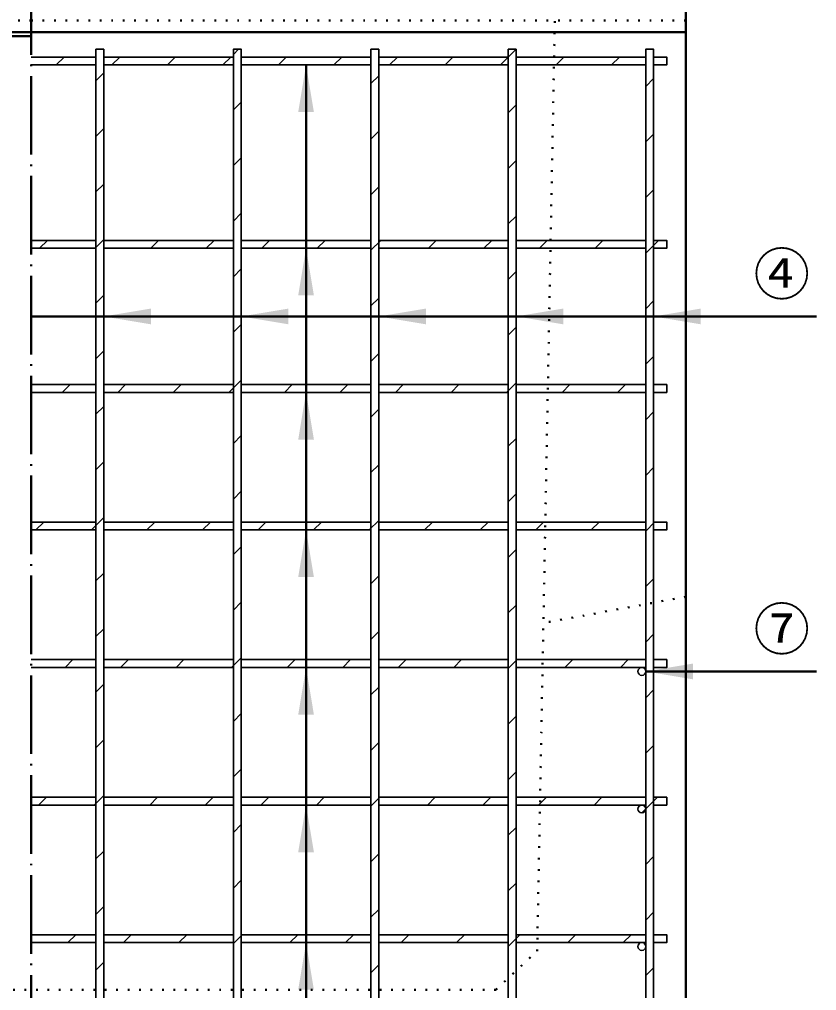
# Model space of a CAD drawing. Units: millimetres, scale not verified. Extents: x -2102 to 2102, y -1485 to 1485.
# Drawn here: x 403 to 1012, y -915 to -174 of the extents above; entities that cross this region are included whole.
import ezdxf
from ezdxf.enums import TextEntityAlignment as Align

# ---------------------------------------------------------------- set-up
doc = ezdxf.new("R2010")
doc.units = ezdxf.units.MM
doc.header["$LTSCALE"] = 5
doc.linetypes.add('DOTTED', pattern=[1.75, 0.25, -1.5])
doc.linetypes.add('LONG_DASHED_DOTTED', pattern=[15.25, 12, -1.5, 0.25, -1.5])
doc.layers.add('0-0_V-nasSTD', color=7, linetype='Continuous', lineweight=35)
doc.layers.add('0-1_0', color=7, linetype='Continuous', lineweight=50)
doc.styles.add('ＭＳ ゴシック', font='')
doc.styles.get('ＭＳ ゴシック').set_extended_font_data('MS Gothic')

msp = doc.modelspace()

# ---------------------------------------------------------------- linework, layer by layer
at = {"layer": '0-0_V-nasSTD'}
for p, q in [((461.106, -196.756), (461.106, -986.756)), ((461.106, -196.756), (467.106, -196.756)), ((467.106, -196.756), (467.106, -986.756)), ((566.106, -196.756), (566.106, -986.756)), ((566.106, -196.756), (572.106, -196.756)), ((566.106, -200.722), (570.072, -196.756)), ((572.106, -196.756), (572.106, -986.756)), ((671.106, -196.756), (671.106, -986.756)), ((671.106, -196.756), (677.106, -196.756)), ((677.106, -196.756), (677.106, -986.756)), ((770.204, -208.756), (782.106, -196.854)), ((776.106, -196.756), (776.106, -986.756)), ((776.106, -196.756), (782.106, -196.756)), ((782.106, -196.756), (782.106, -986.756)), ((881.106, -196.756), (881.106, -986.756)), ((881.106, -196.756), (887.106, -196.756)), ((887.106, -196.756), (887.106, -986.756)), ((461.106, -202.756), (411.606, -202.756)), ((461.106, -202.756), (411.606, -202.756)), ((430.792, -208.756), (436.792, -202.756)), ((566.106, -202.756), (467.106, -202.756)), ((473.219, -208.756), (479.219, -202.756)), ((515.645, -208.756), (521.645, -202.756)), ((558.072, -208.756), (564.072, -202.756)), ((671.106, -202.756), (572.106, -202.756)), ((600.498, -208.756), (606.498, -202.756)), ((642.924, -208.756), (648.924, -202.756)), ((776.106, -202.756), (677.106, -202.756)), ((685.351, -208.756), (691.351, -202.756)), ((727.777, -208.756), (733.777, -202.756)), ((881.106, -202.756), (782.106, -202.756)), ((812.63, -208.756), (818.63, -202.756)), ((855.056, -208.756), (861.056, -202.756)), ((887.106, -202.756), (897.106, -202.756)), ((897.106, -202.756), (897.106, -208.756)), ((461.106, -208.756), (411.606, -208.756)), ((461.106, -220.869), (467.106, -214.869)), ((566.106, -208.756), (467.106, -208.756)), ((671.106, -208.756), (572.106, -208.756)), ((776.106, -208.756), (677.106, -208.756)), ((881.106, -208.756), (782.106, -208.756)), ((887.106, -208.756), (897.106, -208.756)), ((671.106, -223.001), (677.106, -217.001)), ((881.106, -225.133), (887.106, -219.133)), ((566.106, -243.148), (572.106, -237.148)), ((776.106, -245.28), (782.106, -239.28)), ((461.106, -263.295), (467.106, -257.295)), ((671.106, -265.427), (677.106, -259.427)), ((881.106, -267.559), (887.106, -261.559)), ((566.106, -285.575), (572.106, -279.575)), ((776.106, -287.707), (782.106, -281.707)), ((461.106, -305.722), (467.106, -299.722)), ((671.106, -307.854), (677.106, -301.854)), ((881.106, -309.986), (887.106, -303.986)), ((566.106, -328.001), (572.106, -322.001)), ((776.106, -330.133), (782.106, -324.133)), ((461.106, -342.756), (411.606, -342.756)), ((418.072, -348.756), (424.072, -342.756)), ((460.498, -348.756), (467.106, -342.148)), ((566.106, -342.756), (467.106, -342.756)), ((502.924, -348.756), (508.924, -342.756)), ((545.351, -348.756), (551.351, -342.756)), ((671.106, -342.756), (572.106, -342.756)), ((587.777, -348.756), (593.777, -342.756)), ((630.204, -348.756), (636.204, -342.756)), ((671.106, -350.28), (678.63, -342.756)), ((776.106, -342.756), (677.106, -342.756)), ((715.056, -348.756), (721.056, -342.756)), ((757.483, -348.756), (763.483, -342.756)), ((881.106, -342.756), (782.106, -342.756)), ((799.909, -348.756), (805.909, -342.756)), ((842.336, -348.756), (848.336, -342.756)), ((881.106, -352.412), (890.762, -342.756)), ((887.106, -342.756), (897.106, -342.756)), ((897.106, -342.756), (897.106, -348.756)), ((461.106, -348.756), (411.606, -348.756)), ((566.106, -348.756), (467.106, -348.756)), ((671.106, -348.756), (572.106, -348.756)), ((776.106, -348.756), (677.106, -348.756)), ((881.106, -348.756), (782.106, -348.756)), ((887.106, -348.756), (897.106, -348.756)), ((566.106, -370.427), (572.106, -364.427)), ((776.106, -372.559), (782.106, -366.559)), ((461.106, -390.575), (467.106, -384.575)), ((671.106, -392.707), (677.106, -386.707)), ((881.106, -394.839), (887.106, -388.839)), ((566.106, -412.854), (572.106, -406.854)), ((776.106, -414.986), (782.106, -408.986)), ((461.106, -433.001), (467.106, -427.001)), ((671.106, -435.133), (677.106, -429.133)), ((881.106, -437.265), (887.106, -431.265)), ((562.63, -458.756), (572.106, -449.28)), ((774.762, -458.756), (782.106, -451.412)), ((461.106, -452.756), (411.606, -452.756)), ((461.106, -458.756), (411.606, -458.756)), ((435.351, -458.756), (441.351, -452.756)), ((566.106, -452.756), (467.106, -452.756)), ((566.106, -458.756), (467.106, -458.756)), ((477.777, -458.756), (483.777, -452.756)), ((520.204, -458.756), (526.204, -452.756)), ((671.106, -452.756), (572.106, -452.756)), ((671.106, -458.756), (572.106, -458.756)), ((605.056, -458.756), (611.056, -452.756)), ((647.483, -458.756), (653.483, -452.756)), ((776.106, -452.756), (677.106, -452.756)), ((776.106, -458.756), (677.106, -458.756)), ((689.909, -458.756), (695.909, -452.756)), ((732.336, -458.756), (738.336, -452.756)), ((881.106, -452.756), (782.106, -452.756)), ((881.106, -458.756), (782.106, -458.756)), ((817.189, -458.756), (823.189, -452.756)), ((859.615, -458.756), (865.615, -452.756)), ((887.106, -452.756), (897.106, -452.756)), ((887.106, -458.756), (897.106, -458.756)), ((897.106, -452.756), (897.106, -458.756)), ((461.106, -475.427), (467.106, -469.427)), ((671.106, -477.559), (677.106, -471.559)), ((881.106, -479.691), (887.106, -473.691)), ((566.106, -497.707), (572.106, -491.707)), ((776.106, -499.839), (782.106, -493.839)), ((461.106, -517.854), (467.106, -511.854)), ((671.106, -519.986), (677.106, -513.986)), ((881.106, -522.118), (887.106, -516.118)), ((566.106, -540.133), (572.106, -534.133)), ((776.106, -542.265), (782.106, -536.265)), ((457.63, -563.756), (467.106, -554.28)), ((461.106, -557.756), (411.606, -557.756)), ((415.204, -563.756), (421.204, -557.756)), ((566.106, -557.756), (467.106, -557.756)), ((500.056, -563.756), (506.056, -557.756)), ((542.483, -563.756), (548.483, -557.756)), ((671.106, -557.756), (572.106, -557.756)), ((584.909, -563.756), (590.909, -557.756)), ((627.336, -563.756), (633.336, -557.756)), ((669.762, -563.756), (677.106, -556.412)), ((776.106, -557.756), (677.106, -557.756)), ((712.189, -563.756), (718.189, -557.756)), ((754.615, -563.756), (760.615, -557.756)), ((881.106, -557.756), (782.106, -557.756)), ((797.041, -563.756), (803.041, -557.756)), ((839.468, -563.756), (845.468, -557.756)), ((881.106, -564.544), (887.894, -557.756)), ((887.106, -557.756), (897.106, -557.756)), ((897.106, -557.756), (897.106, -563.756)), ((461.106, -563.756), (411.606, -563.756)), ((566.106, -563.756), (467.106, -563.756)), ((671.106, -563.756), (572.106, -563.756)), ((776.106, -563.756), (677.106, -563.756)), ((881.106, -563.756), (782.106, -563.756)), ((887.106, -563.756), (897.106, -563.756)), ((566.106, -582.559), (572.106, -576.559)), ((776.106, -584.691), (782.106, -578.691)), ((461.106, -602.707), (467.106, -596.707)), ((671.106, -604.839), (677.106, -598.839)), ((881.106, -606.971), (887.106, -600.971)), ((566.106, -624.986), (572.106, -618.986)), ((776.106, -627.118), (782.106, -621.118)), ((461.106, -645.133), (467.106, -639.133)), ((671.106, -647.265), (677.106, -641.265)), ((881.106, -649.397), (887.106, -643.397)), ((461.106, -662.756), (411.606, -662.756)), ((437.483, -668.756), (443.483, -662.756)), ((566.106, -662.756), (467.106, -662.756)), ((479.909, -668.756), (485.909, -662.756)), ((522.336, -668.756), (528.336, -662.756)), ((564.762, -668.756), (572.106, -661.412)), ((671.106, -662.756), (572.106, -662.756)), ((607.189, -668.756), (613.189, -662.756)), ((649.615, -668.756), (655.615, -662.756)), ((776.106, -662.756), (677.106, -662.756)), ((692.041, -668.756), (698.041, -662.756)), ((734.468, -668.756), (740.468, -662.756)), ((776.106, -669.544), (782.894, -662.756)), ((881.106, -662.756), (782.106, -662.756)), ((819.321, -668.756), (825.321, -662.756)), ((861.747, -668.756), (867.747, -662.756)), ((887.106, -662.756), (897.106, -662.756)), ((897.106, -662.756), (897.106, -668.756)), ((461.106, -668.756), (411.606, -668.756)), ((566.106, -668.756), (467.106, -668.756)), ((671.106, -668.756), (572.106, -668.756)), ((776.106, -668.756), (677.106, -668.756)), ((881.106, -668.756), (782.106, -668.756)), ((878.106, -668.756), (881.106, -668.756)), ((887.106, -668.756), (897.106, -668.756)), ((461.106, -687.559), (467.106, -681.559)), ((671.106, -689.691), (677.106, -683.691)), ((881.106, -691.823), (887.106, -685.823)), ((566.106, -709.839), (572.106, -703.839)), ((776.106, -711.971), (782.106, -705.971)), ((461.106, -729.986), (467.106, -723.986)), ((671.106, -732.118), (677.106, -726.118)), ((881.106, -734.25), (887.106, -728.25)), ((566.106, -752.265), (572.106, -746.265)), ((776.106, -754.397), (782.106, -748.397)), ((461.106, -767.756), (411.606, -767.756)), ((417.336, -773.756), (423.336, -767.756)), ((459.762, -773.756), (467.106, -766.412)), ((566.106, -767.756), (467.106, -767.756)), ((502.189, -773.756), (508.189, -767.756)), ((544.615, -773.756), (550.615, -767.756)), ((671.106, -767.756), (572.106, -767.756)), ((587.041, -773.756), (593.041, -767.756)), ((629.468, -773.756), (635.468, -767.756)), ((671.106, -774.544), (677.894, -767.756)), ((776.106, -767.756), (677.106, -767.756)), ((714.321, -773.756), (720.321, -767.756)), ((756.747, -773.756), (762.747, -767.756)), ((881.106, -767.756), (782.106, -767.756)), ((799.173, -773.756), (805.173, -767.756)), ((841.6, -773.756), (847.6, -767.756)), ((881.106, -776.676), (890.026, -767.756)), ((887.106, -767.756), (897.106, -767.756)), ((897.106, -767.756), (897.106, -773.756)), ((461.106, -773.756), (411.606, -773.756)), ((566.106, -773.756), (467.106, -773.756)), ((671.106, -773.756), (572.106, -773.756)), ((776.106, -773.756), (677.106, -773.756)), ((881.106, -773.756), (782.106, -773.756)), ((878.027, -779.755), (881.105, -776.677)), ((878.106, -773.756), (881.106, -773.756)), ((887.106, -773.756), (897.106, -773.756)), ((566.106, -794.691), (572.106, -788.691)), ((776.106, -796.823), (782.106, -790.823)), ((461.106, -814.839), (467.106, -808.839)), ((671.106, -816.971), (677.106, -810.971)), ((881.106, -819.103), (887.106, -813.103)), ((566.106, -837.118), (572.106, -831.118)), ((776.106, -839.25), (782.106, -833.25)), ((461.106, -857.265), (467.106, -851.265)), ((671.106, -859.397), (677.106, -853.397)), ((881.106, -861.529), (887.106, -855.529)), ((461.106, -872.756), (411.606, -872.756)), ((439.615, -878.756), (445.615, -872.756)), ((566.106, -872.756), (467.106, -872.756)), ((482.041, -878.756), (488.041, -872.756)), ((524.468, -878.756), (530.468, -872.756)), ((566.106, -879.544), (572.894, -872.756)), ((671.106, -872.756), (572.106, -872.756)), ((609.321, -878.756), (615.321, -872.756)), ((651.747, -878.756), (657.747, -872.756)), ((776.106, -872.756), (677.106, -872.756)), ((694.173, -878.756), (700.173, -872.756)), ((736.6, -878.756), (742.6, -872.756)), ((776.106, -881.676), (785.026, -872.756)), ((881.106, -872.756), (782.106, -872.756)), ((821.453, -878.756), (827.453, -872.756)), ((863.879, -878.756), (869.879, -872.756)), ((887.106, -872.756), (897.106, -872.756)), ((897.106, -872.756), (897.106, -878.756)), ((461.106, -878.756), (411.606, -878.756)), ((566.106, -878.756), (467.106, -878.756)), ((671.106, -878.756), (572.106, -878.756)), ((776.106, -878.756), (677.106, -878.756)), ((881.106, -878.756), (782.106, -878.756)), ((878.106, -878.756), (881.106, -878.756)), ((887.106, -878.756), (897.106, -878.756)), ((461.106, -899.691), (467.106, -893.691)), ((671.106, -901.823), (677.106, -895.823)), ((881.106, -903.955), (887.106, -897.955))]:
    msp.add_line(p, q, dxfattribs=at)
at = {"layer": '0-0_V-nasSTD', "lineweight": 50}
for p, q in [((621.606, -1069.756), (621.606, -208.756)), ((1011.606, -400.756), (411.606, -400.756)), ((881.106, -671.756), (1011.606, -671.756))]:
    msp.add_line(p, q, dxfattribs=at)
at = {"layer": '0-0_V-nasSTD'}
for points in [[(776.106, -202.756), (677.106, -202.756), (677.106, -196.756), (671.106, -196.756), (671.106, -202.756), (572.106, -202.756), (572.106, -196.756), (566.106, -196.756), (566.106, -202.756), (467.106, -202.756), (467.106, -196.756), (461.106, -196.756), (461.106, -202.756)], [(887.106, -977.756), (887.106, -878.756), (897.106, -878.756), (897.106, -872.756), (887.106, -872.756), (887.106, -773.756), (897.106, -773.756), (897.106, -767.756), (887.106, -767.756), (887.106, -668.756), (897.106, -668.756), (897.106, -662.756), (887.106, -662.756), (887.106, -563.756), (897.106, -563.756), (897.106, -557.756), (887.106, -557.756), (887.106, -458.756), (897.106, -458.756), (897.106, -452.756), (887.106, -452.756), (887.106, -348.756), (897.106, -348.756), (897.106, -342.756), (887.106, -342.756), (887.106, -208.756), (897.106, -208.756), (897.106, -202.756), (887.106, -202.756), (887.106, -196.756), (881.106, -196.756), (881.106, -202.756), (782.106, -202.756), (782.106, -196.756), (776.106, -196.756), (776.106, -202.756)], [(411.606, -208.756), (461.106, -208.756), (461.106, -342.756), (411.606, -342.756)], [(411.606, -348.756), (461.106, -348.756), (461.106, -452.756), (411.606, -452.756)], [(411.606, -458.756), (461.106, -458.756), (461.106, -557.756), (411.606, -557.756)], [(411.606, -563.756), (461.106, -563.756), (461.106, -662.756), (411.606, -662.756)], [(411.606, -668.756), (461.106, -668.756), (461.106, -767.756), (411.606, -767.756)], [(411.606, -773.756), (461.106, -773.756), (461.106, -872.756), (411.606, -872.756)], [(411.606, -878.756), (461.106, -878.756), (461.106, -977.756), (411.606, -977.756)]]:
    msp.add_lwpolyline(points, dxfattribs=at)
for points in [[(467.106, -208.756), (467.106, -342.756), (566.106, -342.756), (566.106, -208.756)], [(572.106, -208.756), (572.106, -342.756), (671.106, -342.756), (671.106, -208.756)], [(677.106, -208.756), (677.106, -342.756), (776.106, -342.756), (776.106, -208.756)], [(782.106, -208.756), (782.106, -342.756), (881.106, -342.756), (881.106, -208.756)], [(467.106, -348.756), (467.106, -452.756), (566.106, -452.756), (566.106, -348.756)], [(572.106, -348.756), (572.106, -452.756), (671.106, -452.756), (671.106, -348.756)], [(677.106, -348.756), (677.106, -452.756), (776.106, -452.756), (776.106, -348.756)], [(782.106, -348.756), (782.106, -452.756), (881.106, -452.756), (881.106, -348.756)], [(467.106, -458.756), (467.106, -557.756), (566.106, -557.756), (566.106, -458.756)], [(572.106, -458.756), (572.106, -557.756), (671.106, -557.756), (671.106, -458.756)], [(677.106, -458.756), (677.106, -557.756), (776.106, -557.756), (776.106, -458.756)], [(782.106, -458.756), (782.106, -557.756), (881.106, -557.756), (881.106, -458.756)], [(467.106, -563.756), (467.106, -662.756), (566.106, -662.756), (566.106, -563.756)], [(572.106, -563.756), (572.106, -662.756), (671.106, -662.756), (671.106, -563.756)], [(677.106, -563.756), (677.106, -662.756), (776.106, -662.756), (776.106, -563.756)], [(782.106, -563.756), (782.106, -662.756), (881.106, -662.756), (881.106, -563.756)], [(467.106, -668.756), (467.106, -767.756), (566.106, -767.756), (566.106, -668.756)], [(572.106, -668.756), (572.106, -767.756), (671.106, -767.756), (671.106, -668.756)], [(677.106, -668.756), (677.106, -767.756), (776.106, -767.756), (776.106, -668.756)], [(782.106, -668.756), (782.106, -767.756), (881.106, -767.756), (881.106, -671.756), (881.106, -668.756), (878.106, -668.756)], [(467.106, -773.756), (467.106, -872.756), (566.106, -872.756), (566.106, -773.756)], [(572.106, -773.756), (572.106, -872.756), (671.106, -872.756), (671.106, -773.756)], [(677.106, -773.756), (677.106, -872.756), (776.106, -872.756), (776.106, -773.756)], [(782.106, -773.756), (782.106, -872.756), (881.106, -872.756), (881.106, -776.756), (881.106, -773.756), (878.106, -773.756)], [(467.106, -878.756), (467.106, -977.756), (566.106, -977.756), (566.106, -878.756)], [(572.106, -878.756), (572.106, -977.756), (671.106, -977.756), (671.106, -878.756)], [(677.106, -878.756), (677.106, -977.756), (776.106, -977.756), (776.106, -878.756)], [(782.106, -878.756), (782.106, -977.756), (881.106, -977.756), (881.106, -881.756), (881.106, -878.756), (878.106, -878.756)]]:
    msp.add_lwpolyline(points, close=True, dxfattribs=at)
for centre in [(878.106, -671.756), (878.106, -776.756), (878.106, -881.756)]:
    msp.add_circle(centre, 3, dxfattribs=at)
for centre, start, end in [((878.106, -671.756), 90, 0), ((878.106, -671.756), 0, 90), ((878.106, -776.756), 90, 0), ((878.106, -776.756), 0, 90), ((878.106, -881.756), 90, 0), ((878.106, -881.756), 0, 90)]:
    msp.add_arc(centre, 3, start, end, dxfattribs=at)
for points in [[(615.606, -244.756), (621.606, -208.756), (627.606, -244.756)], [(615.606, -384.756), (621.606, -348.756), (627.606, -384.756)], [(467.106, -400.756), (503.106, -406.756), (503.106, -394.756)], [(572.106, -400.756), (608.106, -406.756), (608.106, -394.756)], [(677.106, -400.756), (713.106, -406.756), (713.106, -394.756)], [(782.106, -400.756), (818.106, -406.756), (818.106, -394.756)], [(887.106, -400.756), (923.106, -406.756), (923.106, -394.756)], [(615.606, -494.756), (621.606, -458.756), (627.606, -494.756)], [(615.606, -599.756), (621.606, -563.756), (627.606, -599.756)], [(881.106, -671.756), (917.106, -677.756), (917.106, -665.756)], [(615.606, -704.756), (621.606, -668.756), (627.606, -704.756)], [(615.606, -809.756), (621.606, -773.756), (627.606, -809.756)], [(615.606, -914.756), (621.606, -878.756), (627.606, -914.756)]]:
    msp.add_solid(points, dxfattribs=at)
at = {"layer": '0-1_0', "linetype": 'LONG_DASHED_DOTTED'}
msp.add_line((411.606, -1039.756), (411.606, 26.244), dxfattribs=at)
at = {"layer": '0-1_0'}
for p, q in [((911.606, 1.244), (911.606, -183.756)), ((911.606, -174.756), (911.606, -1014.756)), ((-88.394, -183.756), (911.606, -183.756)), ((-88.394, -186.756), (411.606, -186.756))]:
    msp.add_line(p, q, dxfattribs=at)
at = {"layer": '0-1_0', "linetype": 'DOTTED'}
for p, q in [((-88.394, -174.756), (411.606, -174.756)), ((411.606, -174.756), (911.606, -174.756)), ((798.165, -885.196), (811.606, -174.756)), ((911.606, -614.756), (802.903, -634.756)), ((766.606, -914.756), (798.165, -885.196)), ((56.606, -914.756), (766.606, -914.756))]:
    msp.add_line(p, q, dxfattribs=at)

# ---------------------------------------------------------------- texts
at = {"layer": '0-0_V-nasSTD', "style": 'ＭＳ ゴシック'}
for s, p in [('④', (963.406, -393.756)), ('⑦', (963.406, -664.756))]:
    msp.add_text(s, height=31.67, dxfattribs=at).set_placement(p, align=Align.BOTTOM_LEFT)

doc.saveas('drawing.dxf')
